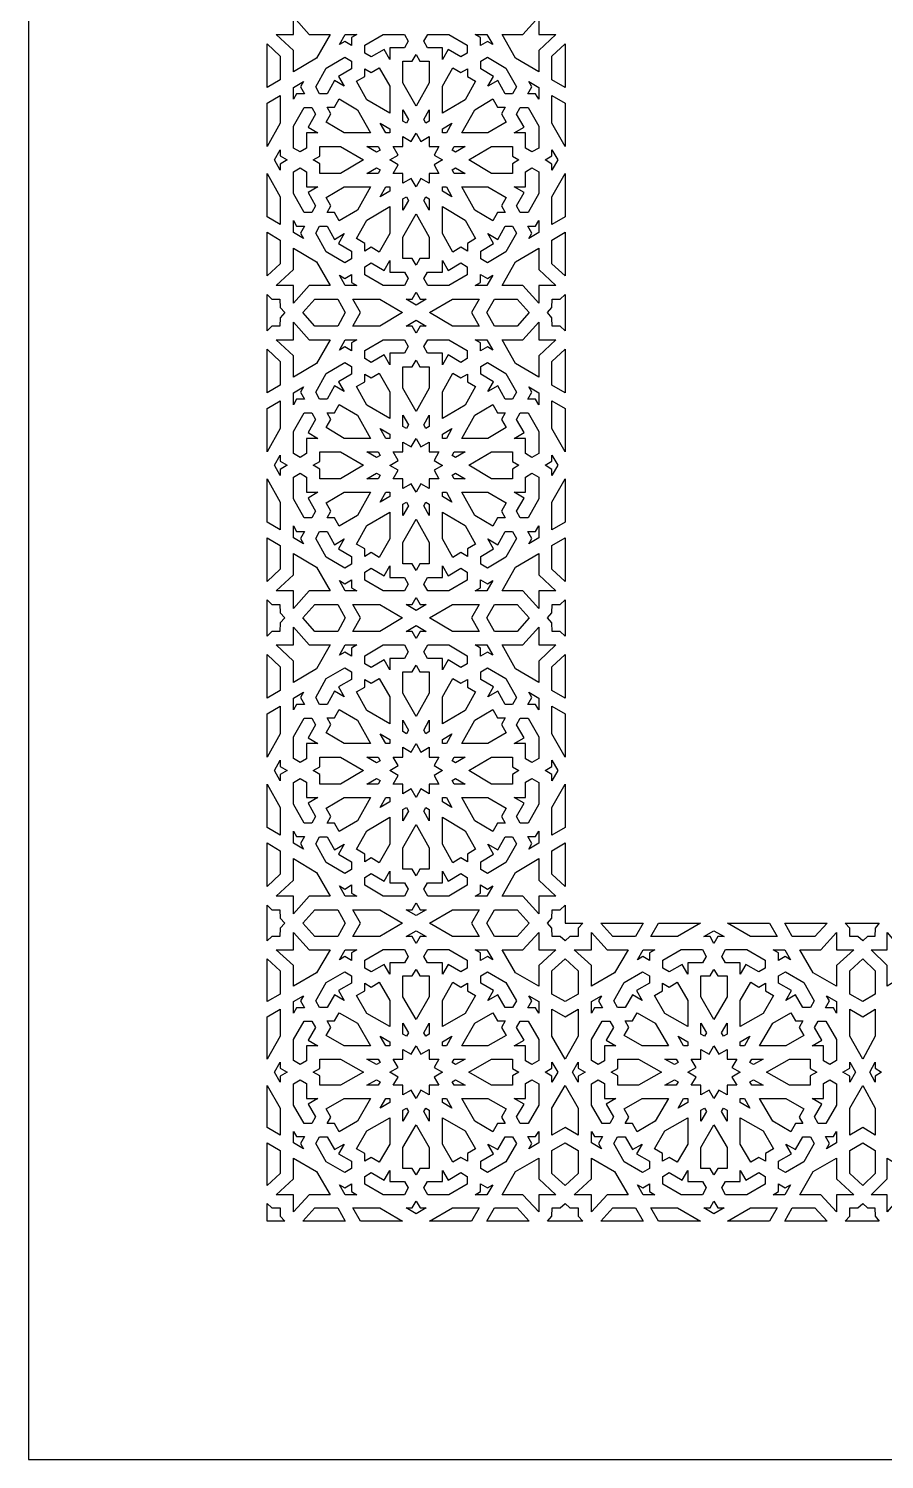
# Model space of a CAD drawing. Extents: x 1309 to 2424, y -296 to 884.
# Drawn here: x 1309 to 1596.1, y -296.5 to 183.9 of the extents above; entities that cross this region are included whole.
import ezdxf

# ---------------------------------------------------------------- set-up
doc = ezdxf.new("R2010")
doc.units = 0
doc.layers.add('LAYER_1', color=18, linetype='CONTINUOUS')

msp = doc.modelspace()

# ---------------------------------------------------------------- linework, layer by layer
at = {"layer": 'LAYER_1'}
for points in [[(1309.01, -296.47), (2424.01, -296.47), (2424.01, 883.53), (1309.01, 883.53)], [(1403.14, 181.96), (1410.15, 181.96), (1405.65, 173.97), (1397.86, 169.37), (1397.86, 176.54), (1392.07, 181.96), (1397.86, 181.96), (1397.86, 187.89)], [(1480.16, 181.96), (1485.94, 181.96), (1480.16, 176.54), (1480.16, 169.37), (1472.37, 173.97), (1467.87, 181.96), (1474.87, 181.96), (1480.16, 187.89)], [(1393.44, 174.62), (1393.44, 166.7), (1389.03, 164.09), (1389.03, 178.75)], [(1417.37, 180.91), (1417.37, 178.2), (1415.08, 179.55), (1413.31, 178.5), (1415.25, 181.96), (1419.14, 181.96)], [(1436.4, 179.64), (1435.16, 177.43), (1430.17, 177.43), (1430.17, 173.57), (1428.29, 176.91), (1423.98, 174.36), (1421.82, 175.63), (1421.82, 178.31), (1427.98, 181.96), (1435.09, 181.96)], [(1456.19, 178.31), (1456.19, 175.63), (1454.04, 174.36), (1449.72, 176.91), (1447.84, 173.57), (1447.84, 177.43), (1442.86, 177.43), (1441.61, 179.64), (1442.92, 181.96), (1450.03, 181.96)], [(1464.71, 178.5), (1462.94, 179.55), (1460.65, 178.2), (1460.65, 180.91), (1458.88, 181.96), (1462.77, 181.96)], [(1489.01, 178.73), (1489.01, 164.1), (1488.99, 164.09), (1484.58, 166.7), (1484.58, 174.62), (1488.99, 178.75)], [(1417.31, 172.96), (1417.31, 170.41), (1412.99, 167.86), (1414.88, 164.52), (1411.62, 166.45), (1409.13, 162.03), (1406.64, 162.03), (1405.33, 164.35), (1408.89, 170.66), (1415.05, 174.3)], [(1440.27, 172.9), (1443.42, 172.9), (1443.42, 165.72), (1439.01, 157.89), (1434.6, 165.72), (1434.6, 172.9), (1437.74, 172.9), (1439.01, 175.14)], [(1469.13, 170.66), (1472.69, 164.35), (1471.38, 162.03), (1468.89, 162.03), (1466.4, 166.45), (1463.14, 164.52), (1465.02, 167.86), (1460.71, 170.41), (1460.71, 172.96), (1462.97, 174.3)], [(1430.17, 164.51), (1430.17, 155.47), (1422.53, 159.99), (1419.03, 166.2), (1421.76, 167.82), (1421.76, 170.4), (1423.95, 169.11), (1426.67, 170.72)], [(1454.07, 169.11), (1456.25, 170.4), (1456.25, 167.82), (1458.98, 166.2), (1455.48, 159.99), (1447.84, 155.47), (1447.84, 164.51), (1451.34, 170.72)], [(1400.21, 164.31), (1401.53, 161.96), (1398.88, 161.96), (1397.86, 160.15), (1397.86, 164.13), (1401.23, 166.13)], [(1480.16, 164.13), (1480.16, 160.15), (1479.13, 161.96), (1476.49, 161.96), (1477.81, 164.31), (1476.79, 166.13)], [(1393.44, 152.15), (1389.03, 144.32), (1389.03, 158.86), (1393.44, 161.47)], [(1419.3, 156.67), (1423.71, 148.84), (1414.89, 148.84), (1408.82, 152.43), (1410.4, 155.22), (1409.14, 157.46), (1411.66, 157.46), (1413.23, 160.26)], [(1466.36, 157.46), (1468.88, 157.46), (1467.62, 155.22), (1469.19, 152.43), (1463.13, 148.84), (1454.31, 148.84), (1458.72, 156.67), (1464.78, 160.26)], [(1488.99, 158.86), (1489.01, 158.87), (1489.01, 144.35), (1488.99, 144.32), (1484.58, 152.15), (1484.58, 161.47)], [(1405.28, 155.19), (1402.79, 150.77), (1406.05, 148.84), (1402.28, 148.84), (1402.28, 143.74), (1400.12, 142.46), (1397.86, 143.8), (1397.86, 151.09), (1401.42, 157.4), (1404.03, 157.4)], [(1436.45, 153.36), (1435.77, 152.15), (1434.6, 152.85), (1434.6, 156.66)], [(1443.42, 152.85), (1442.24, 152.15), (1441.56, 153.36), (1443.42, 156.66)], [(1480.16, 151.09), (1480.16, 143.8), (1477.89, 142.46), (1475.74, 143.74), (1475.74, 148.84), (1471.97, 148.84), (1475.23, 150.77), (1472.74, 155.19), (1473.99, 157.4), (1476.6, 157.4)], [(1430.17, 150.23), (1430.17, 148.84), (1428.81, 148.84), (1426.96, 152.14)], [(1449.2, 148.84), (1447.84, 148.84), (1447.84, 150.23), (1451.06, 152.14)], [(1421.34, 139.79), (1413.7, 135.27), (1406.7, 135.27), (1406.7, 138.49), (1404.52, 139.79), (1406.7, 141.08), (1406.7, 144.31), (1413.7, 144.31)], [(1426.94, 143.1), (1425.76, 142.4), (1422.54, 144.31), (1426.26, 144.31)], [(1440.62, 145.96), (1443.42, 147.62), (1443.42, 144.31), (1446.65, 144.31), (1445.03, 141.44), (1447.83, 139.79), (1445.03, 138.13), (1446.65, 135.27), (1443.42, 135.27), (1443.42, 131.96), (1440.62, 133.61), (1439.01, 130.75), (1437.39, 133.61), (1434.6, 131.96), (1434.6, 135.27), (1431.37, 135.27), (1432.98, 138.13), (1430.18, 139.79), (1432.98, 141.44), (1431.37, 144.31), (1434.6, 144.31), (1434.6, 147.62), (1437.39, 145.96), (1439.01, 148.83)], [(1452.25, 142.4), (1451.07, 143.1), (1451.75, 144.31), (1455.47, 144.31)], [(1471.31, 141.08), (1473.5, 139.79), (1471.31, 138.49), (1471.31, 135.27), (1464.31, 135.27), (1456.67, 139.79), (1464.31, 144.31), (1471.31, 144.31)], [(1393.44, 141.14), (1395.73, 139.79), (1393.44, 138.43), (1393.44, 136.34), (1391.49, 139.79), (1393.44, 143.24)], [(1486.52, 139.79), (1484.58, 136.34), (1484.58, 138.43), (1482.28, 139.79), (1484.58, 141.14), (1484.58, 143.24)], [(1393.44, 127.43), (1393.44, 118.11), (1389.03, 120.72), (1389.03, 135.26)], [(1402.28, 135.84), (1402.28, 130.73), (1406.05, 130.73), (1402.79, 128.81), (1405.28, 124.38), (1404.03, 122.17), (1401.42, 122.17), (1397.86, 128.49), (1397.86, 135.78), (1400.12, 137.12)], [(1426.94, 136.48), (1426.26, 135.27), (1422.54, 135.27), (1425.76, 137.17)], [(1455.47, 135.27), (1451.75, 135.27), (1451.07, 136.48), (1452.25, 137.17)], [(1480.16, 135.78), (1480.16, 128.49), (1476.6, 122.17), (1473.99, 122.17), (1472.74, 124.38), (1475.23, 128.81), (1471.97, 130.73), (1475.74, 130.73), (1475.74, 135.84), (1477.89, 137.12)], [(1488.99, 120.72), (1484.58, 118.11), (1484.58, 127.43), (1488.99, 135.26)], [(1419.3, 122.9), (1413.23, 119.32), (1411.66, 122.11), (1409.14, 122.11), (1410.4, 124.35), (1408.82, 127.15), (1414.89, 130.73), (1423.71, 130.73)], [(1430.17, 129.34), (1426.96, 127.44), (1428.81, 130.74), (1430.17, 130.74)], [(1451.06, 127.44), (1447.84, 129.34), (1447.84, 130.74), (1449.2, 130.74)], [(1469.19, 127.15), (1467.62, 124.35), (1468.88, 122.11), (1466.36, 122.11), (1464.78, 119.32), (1458.72, 122.9), (1454.31, 130.73), (1463.13, 130.73)], [(1436.45, 126.22), (1434.6, 122.92), (1434.6, 126.73), (1435.77, 127.43)], [(1443.42, 126.73), (1443.42, 122.92), (1441.56, 126.22), (1442.24, 127.43)], [(1430.17, 115.07), (1426.67, 108.85), (1423.95, 110.47), (1421.76, 109.17), (1421.76, 111.76), (1419.03, 113.37), (1422.53, 119.59), (1430.17, 124.11)], [(1443.42, 113.85), (1443.42, 106.68), (1440.27, 106.68), (1439.01, 104.44), (1437.74, 106.68), (1434.6, 106.68), (1434.6, 113.85), (1439.01, 121.68)], [(1455.48, 119.59), (1458.98, 113.37), (1456.25, 111.76), (1456.25, 109.17), (1454.07, 110.47), (1451.34, 108.85), (1447.84, 115.07), (1447.84, 124.11)], [(1393.44, 112.88), (1393.44, 104.95), (1389.03, 100.83), (1389.03, 115.49)], [(1398.88, 117.61), (1401.53, 117.61), (1400.21, 115.26), (1401.23, 113.45), (1397.86, 115.44), (1397.86, 119.43)], [(1411.62, 113.13), (1414.88, 115.06), (1412.99, 111.72), (1417.31, 109.16), (1417.31, 106.61), (1415.05, 105.27), (1408.89, 108.92), (1405.33, 115.23), (1406.64, 117.55), (1409.13, 117.55)], [(1472.69, 115.23), (1469.13, 108.92), (1462.97, 105.27), (1460.71, 106.61), (1460.71, 109.16), (1465.02, 111.72), (1463.14, 115.06), (1466.4, 113.13), (1468.89, 117.55), (1471.38, 117.55)], [(1480.16, 115.44), (1476.79, 113.45), (1477.81, 115.26), (1476.49, 117.61), (1479.13, 117.61), (1480.16, 119.43)], [(1488.99, 100.83), (1484.58, 104.95), (1484.58, 112.88), (1488.99, 115.49)], [(1405.65, 105.6), (1410.15, 97.62), (1403.14, 97.62), (1397.86, 91.69), (1397.86, 97.62), (1392.07, 97.62), (1397.86, 103.03), (1397.86, 110.21)], [(1430.17, 102.15), (1435.16, 102.15), (1436.4, 99.94), (1435.09, 97.62), (1427.98, 97.62), (1421.82, 101.26), (1421.82, 103.94), (1423.98, 105.22), (1428.29, 102.66), (1430.17, 106.01)], [(1449.72, 102.66), (1454.04, 105.22), (1456.19, 103.94), (1456.19, 101.26), (1450.03, 97.62), (1442.92, 97.62), (1441.61, 99.94), (1442.86, 102.15), (1447.84, 102.15), (1447.84, 106.01)], [(1480.16, 103.03), (1485.94, 97.62), (1480.16, 97.62), (1480.16, 91.69), (1474.87, 97.62), (1467.87, 97.62), (1472.37, 105.6), (1480.16, 110.21)], [(1417.37, 98.67), (1419.14, 97.62), (1415.25, 97.62), (1413.31, 101.07), (1415.08, 100.02), (1417.37, 101.38)], [(1462.94, 100.02), (1464.71, 101.07), (1462.77, 97.62), (1458.88, 97.62), (1460.65, 98.67), (1460.65, 101.38)], [(1390.66, 93.09), (1393.35, 93.09), (1393.44, 90.24), (1394.96, 88.53), (1393.44, 86.82), (1393.35, 83.97), (1390.66, 83.97), (1389.03, 82.44), (1389.03, 94.61)], [(1415.27, 88.53), (1412.7, 83.97), (1405.09, 83.97), (1401.03, 88.53), (1405.09, 93.09), (1412.7, 93.09)], [(1434.5, 88.53), (1426.8, 83.97), (1417.8, 83.97), (1420.37, 88.53), (1417.8, 93.09), (1426.8, 93.09)], [(1440.33, 93.09), (1442.38, 93.09), (1439.01, 91.09), (1435.64, 93.09), (1437.68, 93.09), (1439.01, 95.44)], [(1457.64, 88.53), (1460.21, 83.97), (1451.22, 83.97), (1443.51, 88.53), (1451.22, 93.09), (1460.21, 93.09)], [(1476.98, 88.53), (1472.92, 83.97), (1465.32, 83.97), (1462.75, 88.53), (1465.32, 93.09), (1472.92, 93.09)], [(1488.99, 82.44), (1487.36, 83.97), (1484.66, 83.97), (1484.58, 86.82), (1483.05, 88.53), (1484.58, 90.24), (1484.66, 93.09), (1487.36, 93.09), (1488.99, 94.61)], [(1403.14, 79.44), (1410.15, 79.44), (1405.65, 71.45), (1397.86, 66.84), (1397.86, 74.02), (1392.07, 79.44), (1397.86, 79.44), (1397.86, 85.37)], [(1442.38, 83.97), (1440.33, 83.97), (1439.01, 81.62), (1437.68, 83.97), (1435.64, 83.97), (1439.01, 85.96)], [(1480.16, 79.44), (1485.94, 79.44), (1480.16, 74.02), (1480.16, 66.84), (1472.37, 71.45), (1467.87, 79.44), (1474.87, 79.44), (1480.16, 85.37)], [(1417.37, 78.39), (1417.37, 75.68), (1415.08, 77.03), (1413.31, 75.98), (1415.25, 79.44), (1419.14, 79.44)], [(1436.4, 77.12), (1435.16, 74.91), (1430.17, 74.91), (1430.17, 71.05), (1428.29, 74.39), (1423.98, 71.84), (1421.82, 73.11), (1421.82, 75.79), (1427.98, 79.44), (1435.09, 79.44)], [(1456.19, 75.79), (1456.19, 73.11), (1454.04, 71.84), (1449.72, 74.39), (1447.84, 71.05), (1447.84, 74.91), (1442.86, 74.91), (1441.61, 77.12), (1442.92, 79.44), (1450.03, 79.44)], [(1464.71, 75.98), (1462.94, 77.03), (1460.65, 75.68), (1460.65, 78.39), (1458.88, 79.44), (1462.77, 79.44)], [(1393.44, 72.1), (1393.44, 64.18), (1389.03, 61.57), (1389.03, 76.23)], [(1440.27, 70.38), (1443.42, 70.38), (1443.42, 63.2), (1439.01, 55.37), (1434.6, 63.2), (1434.6, 70.38), (1437.74, 70.38), (1439.01, 72.62)], [(1488.99, 61.57), (1484.58, 64.18), (1484.58, 72.1), (1488.99, 76.23)], [(1417.31, 70.44), (1417.31, 67.89), (1412.99, 65.34), (1414.88, 62), (1411.62, 63.93), (1409.13, 59.5), (1406.64, 59.5), (1405.33, 61.82), (1408.89, 68.14), (1415.05, 71.78)], [(1430.17, 61.99), (1430.17, 52.94), (1422.53, 57.47), (1419.03, 63.68), (1421.76, 65.29), (1421.76, 67.88), (1423.95, 66.59), (1426.67, 68.2)], [(1454.07, 66.59), (1456.25, 67.88), (1456.25, 65.29), (1458.98, 63.68), (1455.48, 57.47), (1447.84, 52.94), (1447.84, 61.99), (1451.34, 68.2)], [(1469.13, 68.14), (1472.69, 61.82), (1471.38, 59.5), (1468.89, 59.5), (1466.4, 63.93), (1463.14, 62), (1465.02, 65.34), (1460.71, 67.89), (1460.71, 70.44), (1462.97, 71.78)], [(1400.21, 61.79), (1401.53, 59.44), (1398.88, 59.44), (1397.86, 57.63), (1397.86, 61.61), (1401.23, 63.61)], [(1480.16, 61.61), (1480.16, 57.63), (1479.13, 59.44), (1476.49, 59.44), (1477.81, 61.79), (1476.79, 63.61)], [(1393.44, 49.63), (1389.03, 41.8), (1389.03, 56.34), (1393.44, 58.95)], [(1419.3, 54.15), (1423.71, 46.32), (1414.89, 46.32), (1408.82, 49.91), (1410.4, 52.7), (1409.14, 54.94), (1411.66, 54.94), (1413.23, 57.74)], [(1466.36, 54.94), (1468.88, 54.94), (1467.62, 52.7), (1469.19, 49.91), (1463.13, 46.32), (1454.31, 46.32), (1458.72, 54.15), (1464.78, 57.74)], [(1488.99, 56.34), (1488.99, 41.8), (1484.58, 49.63), (1484.58, 58.95)], [(1405.28, 52.67), (1402.79, 48.25), (1406.05, 46.32), (1402.28, 46.32), (1402.28, 41.21), (1400.12, 39.94), (1397.86, 41.28), (1397.86, 48.57), (1401.42, 54.88), (1404.03, 54.88)], [(1436.45, 50.84), (1435.77, 49.63), (1434.6, 50.33), (1434.6, 54.14)], [(1443.42, 50.33), (1442.24, 49.63), (1441.56, 50.84), (1443.42, 54.14)], [(1480.16, 48.57), (1480.16, 41.28), (1477.89, 39.94), (1475.74, 41.21), (1475.74, 46.32), (1471.97, 46.32), (1475.23, 48.25), (1472.74, 52.67), (1473.99, 54.88), (1476.6, 54.88)], [(1430.17, 47.71), (1430.17, 46.32), (1428.81, 46.32), (1426.96, 49.62)], [(1449.2, 46.32), (1447.84, 46.32), (1447.84, 47.71), (1451.06, 49.62)], [(1440.62, 43.44), (1443.42, 45.09), (1443.42, 41.79), (1446.65, 41.79), (1445.03, 38.92), (1447.83, 37.26), (1445.03, 35.61), (1446.65, 32.74), (1443.42, 32.74), (1443.42, 29.43), (1440.62, 31.09), (1439.01, 28.22), (1437.39, 31.09), (1434.6, 29.43), (1434.6, 32.74), (1431.37, 32.74), (1432.98, 35.61), (1430.18, 37.26), (1432.98, 38.92), (1431.37, 41.79), (1434.6, 41.79), (1434.6, 45.09), (1437.39, 43.44), (1439.01, 46.31)], [(1393.44, 38.62), (1395.73, 37.27), (1393.44, 35.91), (1393.44, 33.81), (1391.49, 37.27), (1393.44, 40.72)], [(1421.34, 37.27), (1413.7, 32.74), (1406.7, 32.74), (1406.7, 35.97), (1404.52, 37.27), (1406.7, 38.56), (1406.7, 41.79), (1413.7, 41.79)], [(1426.94, 40.58), (1425.76, 39.88), (1422.54, 41.79), (1426.26, 41.79)], [(1452.25, 39.88), (1451.07, 40.58), (1451.75, 41.79), (1455.47, 41.79)], [(1471.31, 38.56), (1473.5, 37.27), (1471.31, 35.97), (1471.31, 32.74), (1464.31, 32.74), (1456.67, 37.27), (1464.31, 41.79), (1471.31, 41.79)], [(1486.52, 37.27), (1484.58, 33.81), (1484.58, 35.91), (1482.28, 37.27), (1484.58, 38.62), (1484.58, 40.72)], [(1402.28, 33.32), (1402.28, 28.21), (1406.05, 28.21), (1402.79, 26.28), (1405.28, 21.86), (1404.03, 19.65), (1401.42, 19.65), (1397.86, 25.97), (1397.86, 33.26), (1400.12, 34.59)], [(1426.94, 33.95), (1426.26, 32.74), (1422.54, 32.74), (1425.76, 34.65)], [(1455.47, 32.74), (1451.75, 32.74), (1451.07, 33.95), (1452.25, 34.65)], [(1480.16, 33.26), (1480.16, 25.97), (1476.6, 19.65), (1473.99, 19.65), (1472.74, 21.86), (1475.23, 26.28), (1471.97, 28.21), (1475.74, 28.21), (1475.74, 33.32), (1477.89, 34.59)], [(1393.44, 24.91), (1393.44, 15.59), (1389.03, 18.2), (1389.03, 32.74)], [(1489.01, 32.7), (1489.01, 18.19), (1488.99, 18.2), (1484.58, 15.59), (1484.58, 24.91), (1488.99, 32.74)], [(1419.3, 20.38), (1413.23, 16.8), (1411.66, 19.59), (1409.14, 19.59), (1410.4, 21.83), (1408.82, 24.63), (1414.89, 28.21), (1423.71, 28.21)], [(1430.17, 26.82), (1426.96, 24.91), (1428.81, 28.21), (1430.17, 28.21)], [(1436.45, 23.69), (1434.6, 20.39), (1434.6, 24.2), (1435.77, 24.9)], [(1443.42, 24.2), (1443.42, 20.39), (1441.56, 23.69), (1442.24, 24.9)], [(1451.06, 24.91), (1447.84, 26.82), (1447.84, 28.21), (1449.2, 28.21)], [(1469.19, 24.63), (1467.62, 21.83), (1468.88, 19.59), (1466.36, 19.59), (1464.78, 16.8), (1458.72, 20.38), (1454.31, 28.21), (1463.13, 28.21)], [(1430.17, 12.55), (1426.67, 6.33), (1423.95, 7.95), (1421.76, 6.65), (1421.76, 9.24), (1419.03, 10.85), (1422.53, 17.07), (1430.17, 21.59)], [(1455.48, 17.07), (1458.98, 10.85), (1456.25, 9.24), (1456.25, 6.65), (1454.07, 7.95), (1451.34, 6.33), (1447.84, 12.55), (1447.84, 21.59)], [(1398.88, 15.09), (1401.53, 15.09), (1400.21, 12.74), (1401.23, 10.93), (1397.86, 12.92), (1397.86, 16.91)], [(1411.62, 10.61), (1414.88, 12.54), (1412.99, 9.19), (1417.31, 6.64), (1417.31, 4.09), (1415.05, 2.75), (1408.89, 6.39), (1405.33, 12.71), (1406.64, 15.03), (1409.13, 15.03)], [(1443.42, 11.33), (1443.42, 4.16), (1440.27, 4.16), (1439.01, 1.92), (1437.74, 4.16), (1434.6, 4.16), (1434.6, 11.33), (1439.01, 19.16)], [(1472.69, 12.71), (1469.13, 6.39), (1462.97, 2.75), (1460.71, 4.09), (1460.71, 6.64), (1465.02, 9.19), (1463.14, 12.54), (1466.4, 10.61), (1468.89, 15.03), (1471.38, 15.03)], [(1480.16, 12.92), (1476.79, 10.93), (1477.81, 12.74), (1476.49, 15.09), (1479.13, 15.09), (1480.16, 16.91)], [(1393.44, 10.36), (1393.44, 2.43), (1389.03, -1.7), (1389.03, 12.97)], [(1489.01, 12.95), (1489.01, -1.68), (1488.99, -1.7), (1484.58, 2.43), (1484.58, 10.36), (1488.99, 12.97)], [(1405.65, 3.08), (1410.15, -4.9), (1403.14, -4.9), (1397.86, -10.84), (1397.86, -4.9), (1392.07, -4.9), (1397.86, 0.51), (1397.86, 7.69)], [(1480.16, 0.51), (1485.94, -4.9), (1480.16, -4.9), (1480.16, -10.84), (1474.87, -4.9), (1467.87, -4.9), (1472.37, 3.08), (1480.16, 7.69)], [(1430.17, -0.37), (1435.16, -0.37), (1436.4, -2.58), (1435.09, -4.9), (1427.98, -4.9), (1421.82, -1.26), (1421.82, 1.42), (1423.98, 2.7), (1428.29, 0.14), (1430.17, 3.49)], [(1449.72, 0.14), (1454.04, 2.7), (1456.19, 1.42), (1456.19, -1.26), (1450.03, -4.9), (1442.92, -4.9), (1441.61, -2.58), (1442.86, -0.37), (1447.84, -0.37), (1447.84, 3.49)], [(1417.37, -3.85), (1419.14, -4.9), (1415.25, -4.9), (1413.31, -1.45), (1415.08, -2.5), (1417.37, -1.14)], [(1462.94, -2.5), (1464.71, -1.45), (1462.77, -4.9), (1458.88, -4.9), (1460.65, -3.85), (1460.65, -1.14)], [(1390.66, -9.43), (1393.35, -9.43), (1393.44, -12.28), (1394.94, -13.98), (1393.44, -15.67), (1393.35, -18.52), (1390.66, -18.52), (1389.01, -20.06), (1389.01, -7.89)], [(1415.26, -13.98), (1412.7, -18.52), (1405.09, -18.52), (1401.05, -13.98), (1405.09, -9.43), (1412.7, -9.43)], [(1434.47, -13.98), (1426.8, -18.52), (1417.8, -18.52), (1420.36, -13.98), (1417.8, -9.43), (1426.8, -9.43)], [(1440.33, -9.43), (1442.38, -9.43), (1439.01, -11.43), (1435.64, -9.43), (1437.68, -9.43), (1439.01, -7.08)], [(1457.65, -13.98), (1460.21, -18.52), (1451.22, -18.52), (1443.54, -13.98), (1451.22, -9.43), (1460.21, -9.43)], [(1476.97, -13.98), (1472.92, -18.52), (1465.32, -18.52), (1462.76, -13.98), (1465.32, -9.43), (1472.92, -9.43)], [(1489.01, -20.06), (1487.36, -18.52), (1484.66, -18.52), (1484.58, -15.67), (1483.07, -13.98), (1484.58, -12.28), (1484.66, -9.43), (1487.36, -9.43), (1489.01, -7.89)], [(1403.14, -23.05), (1410.15, -23.05), (1405.65, -31.03), (1397.86, -35.64), (1397.86, -28.46), (1392.07, -23.05), (1397.86, -23.05), (1397.86, -17.11)], [(1442.38, -18.52), (1440.33, -18.52), (1439.01, -20.87), (1437.68, -18.52), (1435.64, -18.52), (1439.01, -16.52)], [(1480.16, -23.05), (1485.94, -23.05), (1480.16, -28.46), (1480.16, -35.64), (1472.37, -31.03), (1467.87, -23.05), (1474.87, -23.05), (1480.16, -17.11)], [(1417.37, -24.1), (1417.37, -26.81), (1415.08, -25.45), (1413.31, -26.5), (1415.25, -23.05), (1419.14, -23.05)], [(1436.4, -25.37), (1435.16, -27.58), (1430.17, -27.58), (1430.17, -31.44), (1428.29, -28.09), (1423.98, -30.65), (1421.82, -29.37), (1421.82, -26.69), (1427.98, -23.05), (1435.09, -23.05)], [(1456.19, -26.69), (1456.19, -29.37), (1454.04, -30.65), (1449.72, -28.09), (1447.84, -31.44), (1447.84, -27.58), (1442.86, -27.58), (1441.61, -25.37), (1442.92, -23.05), (1450.03, -23.05)], [(1464.71, -26.5), (1462.94, -25.45), (1460.65, -26.81), (1460.65, -24.1), (1458.88, -23.05), (1462.77, -23.05)], [(1393.44, -30.38), (1393.44, -38.31), (1389.03, -40.92), (1389.03, -26.25)], [(1489.01, -26.27), (1489.01, -40.9), (1488.99, -40.92), (1484.58, -38.31), (1484.58, -30.38), (1488.99, -26.25)], [(1417.31, -32.04), (1417.31, -34.59), (1412.99, -37.14), (1414.88, -40.49), (1411.62, -38.56), (1409.13, -42.98), (1406.64, -42.98), (1405.33, -40.66), (1408.89, -34.35), (1415.05, -30.7)], [(1440.27, -32.11), (1443.42, -32.11), (1443.42, -39.28), (1439.01, -47.11), (1434.6, -39.28), (1434.6, -32.11), (1437.74, -32.11), (1439.01, -29.87)], [(1469.13, -34.35), (1472.69, -40.66), (1471.38, -42.98), (1468.89, -42.98), (1466.4, -38.56), (1463.14, -40.49), (1465.02, -37.14), (1460.71, -34.59), (1460.71, -32.04), (1462.97, -30.7)], [(1430.17, -40.5), (1430.17, -49.54), (1422.53, -45.02), (1419.03, -38.8), (1421.76, -37.19), (1421.76, -34.6), (1423.95, -35.9), (1426.67, -34.28)], [(1454.07, -35.9), (1456.25, -34.6), (1456.25, -37.19), (1458.98, -38.8), (1455.48, -45.02), (1447.84, -49.54), (1447.84, -40.5), (1451.34, -34.28)], [(1400.21, -40.69), (1401.53, -43.04), (1398.88, -43.04), (1397.86, -44.86), (1397.86, -40.87), (1401.23, -38.88)], [(1480.16, -40.87), (1480.16, -44.86), (1479.13, -43.04), (1476.49, -43.04), (1477.81, -40.69), (1476.79, -38.88)], [(1393.44, -52.86), (1389.03, -60.69), (1389.03, -46.15), (1393.44, -43.54)], [(1405.28, -49.81), (1402.79, -54.23), (1406.05, -56.16), (1402.28, -56.16), (1402.28, -61.27), (1400.12, -62.54), (1397.86, -61.21), (1397.86, -53.92), (1401.42, -47.6), (1404.03, -47.6)], [(1419.3, -48.33), (1423.71, -56.16), (1414.89, -56.16), (1408.82, -52.58), (1410.4, -49.78), (1409.14, -47.54), (1411.66, -47.54), (1413.23, -44.75)], [(1466.36, -47.54), (1468.88, -47.54), (1467.62, -49.78), (1469.19, -52.58), (1463.13, -56.16), (1454.31, -56.16), (1458.72, -48.33), (1464.78, -44.75)], [(1480.16, -53.92), (1480.16, -61.21), (1477.89, -62.54), (1475.74, -61.27), (1475.74, -56.16), (1471.97, -56.16), (1475.23, -54.23), (1472.74, -49.81), (1473.99, -47.6), (1476.6, -47.6)], [(1488.99, -46.15), (1489.01, -46.14), (1489.01, -60.65), (1488.99, -60.69), (1484.58, -52.86), (1484.58, -43.54)], [(1436.45, -51.64), (1435.77, -52.85), (1434.6, -52.15), (1434.6, -48.34)], [(1443.42, -52.15), (1442.24, -52.85), (1441.56, -51.64), (1443.42, -48.34)], [(1430.17, -54.77), (1430.17, -56.16), (1428.81, -56.16), (1426.96, -52.86)], [(1440.62, -59.04), (1443.42, -57.39), (1443.42, -60.69), (1446.65, -60.69), (1445.03, -63.56), (1447.83, -65.22), (1445.03, -66.87), (1446.65, -69.74), (1443.42, -69.74), (1443.42, -73.05), (1440.62, -71.39), (1439.01, -74.26), (1437.39, -71.39), (1434.6, -73.05), (1434.6, -69.74), (1431.37, -69.74), (1432.98, -66.87), (1430.18, -65.22), (1432.98, -63.56), (1431.37, -60.69), (1434.6, -60.69), (1434.6, -57.39), (1437.39, -59.04), (1439.01, -56.17)], [(1449.2, -56.16), (1447.84, -56.16), (1447.84, -54.77), (1451.06, -52.86)], [(1393.44, -63.86), (1395.73, -65.22), (1393.44, -66.57), (1393.44, -68.67), (1391.49, -65.22), (1393.44, -61.76)], [(1421.34, -65.22), (1413.7, -69.74), (1406.7, -69.74), (1406.7, -66.51), (1404.52, -65.22), (1406.7, -63.92), (1406.7, -60.69), (1413.7, -60.69)], [(1426.94, -61.9), (1425.76, -62.6), (1422.54, -60.69), (1426.26, -60.69)], [(1452.25, -62.6), (1451.07, -61.9), (1451.75, -60.69), (1455.47, -60.69)], [(1471.31, -63.92), (1473.5, -65.22), (1471.31, -66.51), (1471.31, -69.74), (1464.31, -69.74), (1456.67, -65.22), (1464.31, -60.69), (1471.31, -60.69)], [(1486.52, -65.22), (1484.58, -68.67), (1484.58, -66.57), (1482.28, -65.22), (1484.58, -63.86), (1484.58, -61.76)], [(1393.44, -77.58), (1393.44, -86.9), (1389.03, -84.29), (1389.03, -69.75)], [(1402.28, -69.16), (1402.28, -74.27), (1406.05, -74.27), (1402.79, -76.2), (1405.28, -80.62), (1404.03, -82.83), (1401.42, -82.83), (1397.86, -76.52), (1397.86, -69.23), (1400.12, -67.89)], [(1426.94, -68.53), (1426.26, -69.74), (1422.54, -69.74), (1425.76, -67.83)], [(1455.47, -69.74), (1451.75, -69.74), (1451.07, -68.53), (1452.25, -67.83)], [(1480.16, -69.23), (1480.16, -76.52), (1476.6, -82.83), (1473.99, -82.83), (1472.74, -80.62), (1475.23, -76.2), (1471.97, -74.27), (1475.74, -74.27), (1475.74, -69.16), (1477.89, -67.89)], [(1488.99, -84.29), (1484.58, -86.9), (1484.58, -77.58), (1488.99, -69.75)], [(1419.3, -82.1), (1413.23, -85.69), (1411.66, -82.89), (1409.14, -82.89), (1410.4, -80.65), (1408.82, -77.86), (1414.89, -74.27), (1423.71, -74.27)], [(1430.17, -75.66), (1426.96, -77.57), (1428.81, -74.27), (1430.17, -74.27)], [(1451.06, -77.57), (1447.84, -75.66), (1447.84, -74.27), (1449.2, -74.27)], [(1469.19, -77.86), (1467.62, -80.65), (1468.88, -82.89), (1466.36, -82.89), (1464.78, -85.69), (1458.72, -82.1), (1454.31, -74.27), (1463.13, -74.27)], [(1430.17, -89.94), (1426.67, -96.15), (1423.95, -94.54), (1421.76, -95.83), (1421.76, -93.24), (1419.03, -91.63), (1422.53, -85.42), (1430.17, -80.9)], [(1436.45, -78.79), (1434.6, -82.09), (1434.6, -78.28), (1435.77, -77.58)], [(1443.42, -78.28), (1443.42, -82.09), (1441.56, -78.79), (1442.24, -77.58)], [(1455.48, -85.42), (1458.98, -91.63), (1456.25, -93.24), (1456.25, -95.83), (1454.07, -94.54), (1451.34, -96.15), (1447.84, -89.94), (1447.84, -80.9)], [(1398.88, -87.39), (1401.53, -87.39), (1400.21, -89.74), (1401.23, -91.56), (1397.86, -89.56), (1397.86, -85.58)], [(1443.42, -91.15), (1443.42, -98.33), (1440.27, -98.33), (1439.01, -100.57), (1437.74, -98.33), (1434.6, -98.33), (1434.6, -91.15), (1439.01, -83.32)], [(1480.16, -89.56), (1476.79, -91.56), (1477.81, -89.74), (1476.49, -87.39), (1479.13, -87.39), (1480.16, -85.58)], [(1393.44, -92.13), (1393.44, -100.05), (1389.03, -104.18), (1389.03, -89.52)], [(1411.62, -91.88), (1414.88, -89.95), (1412.99, -93.29), (1417.31, -95.84), (1417.31, -98.39), (1415.05, -99.73), (1408.89, -96.09), (1405.33, -89.77), (1406.64, -87.46), (1409.13, -87.46)], [(1472.69, -89.77), (1469.13, -96.09), (1462.97, -99.73), (1460.71, -98.39), (1460.71, -95.84), (1465.02, -93.29), (1463.14, -89.95), (1466.4, -91.88), (1468.89, -87.46), (1471.38, -87.46)], [(1488.99, -104.18), (1484.58, -100.05), (1484.58, -92.13), (1488.99, -89.52)], [(1405.65, -99.4), (1410.15, -107.39), (1403.14, -107.39), (1397.86, -113.32), (1397.86, -107.39), (1392.07, -107.39), (1397.86, -101.97), (1397.86, -94.79)], [(1480.16, -101.97), (1485.94, -107.39), (1480.16, -107.39), (1480.16, -113.32), (1474.87, -107.39), (1467.87, -107.39), (1472.37, -99.4), (1480.16, -94.79)], [(1430.17, -102.86), (1435.16, -102.86), (1436.4, -105.07), (1435.09, -107.39), (1427.98, -107.39), (1421.82, -103.74), (1421.82, -101.06), (1423.98, -99.79), (1428.29, -102.34), (1430.17, -99)], [(1449.72, -102.34), (1454.04, -99.79), (1456.19, -101.06), (1456.19, -103.74), (1450.03, -107.39), (1442.92, -107.39), (1441.61, -105.07), (1442.86, -102.86), (1447.84, -102.86), (1447.84, -99)], [(1417.37, -106.34), (1419.14, -107.39), (1415.25, -107.39), (1413.31, -103.93), (1415.08, -104.98), (1417.37, -103.63)], [(1462.94, -104.98), (1464.71, -103.93), (1462.77, -107.39), (1458.88, -107.39), (1460.65, -106.34), (1460.65, -103.63)], [(1390.66, -111.92), (1393.35, -111.92), (1393.44, -114.77), (1394.96, -116.48), (1393.44, -118.14), (1393.35, -120.93), (1390.66, -120.93), (1389.03, -122.41), (1389.03, -110.39)], [(1440.33, -111.92), (1442.38, -111.92), (1439.01, -113.91), (1435.64, -111.92), (1437.68, -111.92), (1439.01, -109.57)], [(1489.01, -110.41), (1489.01, -116.47), (1494.95, -116.47), (1494.95, -116.48), (1493.43, -118.14), (1493.35, -120.93), (1490.65, -120.93), (1489.01, -122.41), (1487.36, -120.93), (1484.66, -120.93), (1484.58, -118.14), (1483.05, -116.48), (1484.58, -114.77), (1484.66, -111.92), (1487.36, -111.92), (1488.99, -110.39)], [(1415.27, -116.48), (1412.7, -120.93), (1405.09, -120.93), (1401.03, -116.48), (1405.09, -111.92), (1412.7, -111.92)], [(1434.5, -116.48), (1426.8, -120.93), (1417.8, -120.93), (1420.37, -116.48), (1417.8, -111.92), (1426.8, -111.92)], [(1457.64, -116.48), (1460.21, -120.93), (1451.22, -120.93), (1443.51, -116.48), (1451.22, -111.92), (1460.21, -111.92)], [(1476.98, -116.48), (1472.92, -120.93), (1465.32, -120.93), (1462.75, -116.48), (1465.32, -111.92), (1472.92, -111.92)], [(1403.14, -125.35), (1410.15, -125.35), (1405.65, -133.13), (1397.86, -137.63), (1397.86, -130.63), (1392.07, -125.35), (1397.86, -125.35), (1397.86, -119.56)], [(1442.38, -120.93), (1440.33, -120.93), (1439.01, -123.22), (1437.68, -120.93), (1435.64, -120.93), (1439.01, -118.98)], [(1480.16, -125.35), (1485.94, -125.35), (1480.16, -130.63), (1480.16, -137.63), (1472.37, -133.13), (1467.87, -125.35), (1474.87, -125.35), (1480.16, -119.56)], [(1503.13, -125.35), (1510.13, -125.35), (1505.63, -133.13), (1497.85, -137.63), (1497.85, -130.63), (1492.07, -125.35), (1497.85, -125.35), (1497.85, -119.56)], [(1512.68, -120.93), (1505.08, -120.93), (1501.02, -116.48), (1515.24, -116.48)], [(1526.76, -120.93), (1517.78, -120.93), (1520.34, -116.48), (1534.46, -116.48)], [(1542.33, -120.93), (1540.29, -120.93), (1538.97, -123.22), (1537.64, -120.93), (1535.6, -120.93), (1538.97, -118.98)], [(1560.15, -120.93), (1551.17, -120.93), (1543.47, -116.48), (1557.59, -116.48)], [(1572.85, -120.93), (1565.25, -120.93), (1562.69, -116.48), (1576.91, -116.48)], [(1580.08, -125.35), (1585.86, -125.35), (1580.08, -130.63), (1580.08, -137.63), (1572.3, -133.13), (1567.8, -125.35), (1574.8, -125.35), (1580.08, -119.56)], [(1593.03, -118.14), (1592.95, -120.93), (1590.46, -120.93), (1588.93, -122.41), (1587.28, -120.93), (1584.58, -120.93), (1584.5, -118.14), (1582.98, -116.48), (1594.44, -116.48)], [(1602.01, -125.35), (1608.49, -125.35), (1604.33, -133.13), (1597.12, -137.63), (1597.12, -130.63), (1591.76, -125.35), (1597.12, -125.35), (1597.12, -119.56)], [(1393.44, -132.5), (1393.44, -140.23), (1389.03, -142.78), (1389.03, -128.47)], [(1417.37, -126.37), (1417.37, -129.01), (1415.08, -127.69), (1413.31, -128.71), (1415.25, -125.35), (1419.14, -125.35)], [(1436.4, -127.61), (1435.16, -129.76), (1430.17, -129.76), (1430.17, -133.53), (1428.29, -130.27), (1423.98, -132.76), (1421.82, -131.51), (1421.82, -128.9), (1427.98, -125.34), (1435.09, -125.34)], [(1456.19, -128.9), (1456.19, -131.51), (1454.04, -132.76), (1449.72, -130.27), (1447.84, -133.53), (1447.84, -129.76), (1442.86, -129.76), (1441.61, -127.61), (1442.92, -125.34), (1450.03, -125.34)], [(1464.71, -128.71), (1462.94, -127.69), (1460.65, -129.01), (1460.65, -126.37), (1458.88, -125.35), (1462.77, -125.35)], [(1493.43, -132.5), (1493.43, -140.23), (1489.01, -142.78), (1484.58, -140.23), (1484.58, -132.5), (1489.01, -128.47)], [(1517.34, -126.37), (1517.34, -129.01), (1515.05, -127.69), (1513.28, -128.71), (1515.23, -125.35), (1519.11, -125.35)], [(1536.36, -127.61), (1535.12, -129.76), (1530.14, -129.76), (1530.14, -133.53), (1528.26, -130.27), (1523.95, -132.76), (1521.79, -131.51), (1521.79, -128.9), (1527.95, -125.34), (1535.06, -125.34)], [(1556.14, -128.9), (1556.14, -131.51), (1553.98, -132.76), (1549.67, -130.27), (1547.79, -133.53), (1547.79, -129.76), (1542.81, -129.76), (1541.57, -127.61), (1542.88, -125.34), (1549.98, -125.34)], [(1564.65, -128.71), (1562.88, -127.69), (1560.59, -129.01), (1560.59, -126.37), (1558.82, -125.35), (1562.7, -125.35)], [(1593.03, -132.5), (1593.03, -140.23), (1588.93, -142.78), (1584.5, -140.23), (1584.5, -132.5), (1588.93, -128.47)], [(1417.31, -134.12), (1417.31, -136.61), (1412.99, -139.1), (1414.88, -142.36), (1411.62, -140.47), (1409.13, -144.79), (1406.64, -144.79), (1405.33, -142.52), (1408.89, -136.37), (1415.05, -132.81)], [(1440.27, -134.18), (1443.42, -134.18), (1443.42, -141.18), (1439.01, -148.82), (1434.6, -141.18), (1434.6, -134.18), (1437.74, -134.18), (1439.01, -132)], [(1469.13, -136.37), (1472.69, -142.52), (1471.38, -144.79), (1468.89, -144.79), (1466.4, -140.47), (1463.14, -142.36), (1465.02, -139.1), (1460.71, -136.61), (1460.71, -134.12), (1462.97, -132.81)], [(1517.28, -134.12), (1517.28, -136.61), (1512.97, -139.1), (1514.86, -142.36), (1511.6, -140.47), (1509.11, -144.79), (1506.62, -144.79), (1505.31, -142.52), (1508.87, -136.37), (1515.02, -132.81)], [(1540.23, -134.18), (1543.37, -134.18), (1543.37, -141.18), (1538.97, -148.82), (1534.56, -141.18), (1534.56, -134.18), (1537.7, -134.18), (1538.97, -132)], [(1569.06, -136.37), (1572.62, -142.52), (1571.31, -144.79), (1568.82, -144.79), (1566.33, -140.47), (1563.08, -142.36), (1564.96, -139.1), (1560.65, -136.61), (1560.65, -134.12), (1562.91, -132.81)], [(1430.17, -142.37), (1430.17, -151.19), (1422.53, -146.78), (1419.03, -140.71), (1421.76, -139.14), (1421.76, -136.62), (1423.95, -137.88), (1426.67, -136.3)], [(1454.07, -137.88), (1456.25, -136.62), (1456.25, -139.14), (1458.98, -140.71), (1455.48, -146.78), (1447.84, -151.19), (1447.84, -142.37), (1451.34, -136.3)], [(1530.14, -142.37), (1530.14, -151.19), (1522.51, -146.78), (1519.01, -140.71), (1521.73, -139.14), (1521.73, -136.62), (1523.92, -137.88), (1526.64, -136.3)], [(1554.01, -137.88), (1556.2, -136.62), (1556.2, -139.14), (1558.92, -140.71), (1555.43, -146.78), (1547.79, -151.19), (1547.79, -142.37), (1551.29, -136.3)], [(1400.21, -142.56), (1401.53, -144.85), (1398.88, -144.85), (1397.86, -146.62), (1397.86, -142.73), (1401.23, -140.79)], [(1480.16, -142.73), (1480.16, -146.62), (1479.13, -144.85), (1476.49, -144.85), (1477.81, -142.56), (1476.79, -140.79)], [(1500.19, -142.56), (1501.52, -144.85), (1498.87, -144.85), (1497.85, -146.62), (1497.85, -142.73), (1501.22, -140.79)], [(1580.08, -142.73), (1580.08, -146.62), (1579.06, -144.85), (1576.41, -144.85), (1577.74, -142.56), (1576.71, -140.79)], [(1393.44, -154.42), (1389.03, -162.06), (1389.03, -147.88), (1393.44, -145.33)], [(1419.3, -150.01), (1423.71, -157.65), (1414.89, -157.65), (1408.82, -154.15), (1410.4, -151.42), (1409.14, -149.24), (1411.66, -149.24), (1413.23, -146.51)], [(1466.36, -149.24), (1468.88, -149.24), (1467.62, -151.42), (1469.19, -154.15), (1463.13, -157.65), (1454.31, -157.65), (1458.72, -150.01), (1464.78, -146.51)], [(1493.43, -154.42), (1489.01, -162.06), (1484.58, -154.42), (1484.58, -145.33), (1489.01, -147.88), (1493.43, -145.33)], [(1519.27, -150.01), (1523.68, -157.65), (1514.86, -157.65), (1508.81, -154.15), (1510.38, -151.42), (1509.12, -149.24), (1511.64, -149.24), (1513.21, -146.51)], [(1566.29, -149.24), (1568.81, -149.24), (1567.55, -151.42), (1569.12, -154.15), (1563.07, -157.65), (1554.25, -157.65), (1558.66, -150.01), (1564.72, -146.51)], [(1593.03, -154.42), (1588.93, -162.06), (1584.5, -154.42), (1584.5, -145.33), (1588.93, -147.88), (1593.03, -145.33)], [(1405.28, -151.45), (1402.79, -155.77), (1406.05, -157.65), (1402.28, -157.65), (1402.28, -162.63), (1400.12, -163.87), (1397.86, -162.57), (1397.86, -155.46), (1401.42, -149.3), (1404.03, -149.3)], [(1436.45, -153.24), (1435.77, -154.42), (1434.6, -153.74), (1434.6, -150.02)], [(1443.42, -153.74), (1442.24, -154.42), (1441.56, -153.24), (1443.42, -150.02)], [(1480.16, -155.46), (1480.16, -162.57), (1477.89, -163.87), (1475.74, -162.63), (1475.74, -157.65), (1471.97, -157.65), (1475.23, -155.77), (1472.74, -151.45), (1473.99, -149.3), (1476.6, -149.3)], [(1505.26, -151.45), (1502.77, -155.77), (1506.03, -157.65), (1502.27, -157.65), (1502.27, -162.63), (1500.11, -163.87), (1497.85, -162.57), (1497.85, -155.46), (1501.4, -149.3), (1504.02, -149.3)], [(1536.41, -153.24), (1535.73, -154.42), (1534.56, -153.74), (1534.56, -150.02)], [(1543.37, -153.74), (1542.2, -154.42), (1541.52, -153.24), (1543.37, -150.02)], [(1580.08, -155.46), (1580.08, -162.57), (1577.82, -163.87), (1575.66, -162.63), (1575.66, -157.65), (1571.9, -157.65), (1575.16, -155.77), (1572.67, -151.45), (1573.91, -149.3), (1576.53, -149.3)], [(1430.17, -156.29), (1430.17, -157.65), (1428.81, -157.65), (1426.96, -154.43)], [(1440.62, -160.46), (1443.42, -158.84), (1443.42, -162.07), (1446.65, -162.07), (1445.03, -164.87), (1447.83, -166.48), (1445.03, -168.1), (1446.65, -170.89), (1443.42, -170.89), (1443.42, -174.12), (1440.62, -172.51), (1439.01, -175.3), (1437.39, -172.51), (1434.6, -174.12), (1434.6, -170.89), (1431.37, -170.89), (1432.98, -168.1), (1430.18, -166.48), (1432.98, -164.87), (1431.37, -162.07), (1434.6, -162.07), (1434.6, -158.84), (1437.39, -160.46), (1439.01, -157.66)], [(1449.2, -157.65), (1447.84, -157.65), (1447.84, -156.29), (1451.06, -154.43)], [(1530.14, -156.29), (1530.14, -157.65), (1528.78, -157.65), (1526.92, -154.43)], [(1540.58, -160.46), (1543.37, -158.84), (1543.37, -162.07), (1546.6, -162.07), (1544.99, -164.87), (1547.78, -166.48), (1544.99, -168.1), (1546.6, -170.89), (1543.37, -170.89), (1543.37, -174.12), (1540.58, -172.51), (1538.97, -175.3), (1537.35, -172.51), (1534.56, -174.12), (1534.56, -170.89), (1531.33, -170.89), (1532.94, -168.1), (1530.15, -166.48), (1532.94, -164.87), (1531.33, -162.07), (1534.56, -162.07), (1534.56, -158.84), (1537.35, -160.46), (1538.97, -157.66)], [(1549.15, -157.65), (1547.79, -157.65), (1547.79, -156.29), (1551.01, -154.43)], [(1393.44, -165.16), (1395.73, -166.48), (1393.44, -167.8), (1393.44, -169.85), (1391.49, -166.48), (1393.44, -163.11)], [(1421.34, -166.48), (1413.7, -170.89), (1406.7, -170.89), (1406.7, -167.74), (1404.52, -166.48), (1406.7, -165.22), (1406.7, -162.07), (1413.7, -162.07)], [(1426.94, -163.25), (1425.76, -163.93), (1422.54, -162.07), (1426.26, -162.07)], [(1452.25, -163.93), (1451.07, -163.25), (1451.75, -162.07), (1455.47, -162.07)], [(1471.31, -165.22), (1473.5, -166.48), (1471.31, -167.74), (1471.31, -170.89), (1464.31, -170.89), (1456.67, -166.48), (1464.31, -162.07), (1471.31, -162.07)], [(1486.52, -166.48), (1484.58, -169.85), (1484.58, -167.8), (1482.28, -166.48), (1484.58, -165.16), (1484.58, -163.11)], [(1493.43, -165.16), (1495.72, -166.48), (1493.43, -167.8), (1493.43, -169.85), (1491.49, -166.48), (1493.43, -163.11)], [(1521.32, -166.48), (1513.68, -170.89), (1506.69, -170.89), (1506.69, -167.74), (1504.5, -166.48), (1506.69, -165.22), (1506.69, -162.07), (1513.68, -162.07)], [(1526.91, -163.25), (1525.73, -163.93), (1522.52, -162.07), (1526.23, -162.07)], [(1552.2, -163.93), (1551.02, -163.25), (1551.7, -162.07), (1555.42, -162.07)], [(1571.25, -165.22), (1573.43, -166.48), (1571.25, -167.74), (1571.25, -170.89), (1564.25, -170.89), (1556.62, -166.48), (1564.25, -162.07), (1571.25, -162.07)], [(1586.44, -166.48), (1584.5, -169.85), (1584.5, -167.8), (1582.21, -166.48), (1584.5, -165.16), (1584.5, -163.11)], [(1593.03, -165.16), (1595.15, -166.48), (1593.03, -167.8), (1593.03, -169.85), (1591.23, -166.48), (1593.03, -163.11)], [(1393.44, -178.54), (1393.44, -187.63), (1389.03, -185.08), (1389.03, -170.9)], [(1402.28, -170.33), (1402.28, -175.31), (1406.05, -175.31), (1402.79, -177.19), (1405.28, -181.51), (1404.03, -183.66), (1401.42, -183.66), (1397.86, -177.5), (1397.86, -170.39), (1400.12, -169.09)], [(1426.94, -169.71), (1426.26, -170.89), (1422.54, -170.89), (1425.76, -169.03)], [(1455.47, -170.89), (1451.75, -170.89), (1451.07, -169.71), (1452.25, -169.03)], [(1480.16, -170.39), (1480.16, -177.5), (1476.6, -183.66), (1473.99, -183.66), (1472.74, -181.51), (1475.23, -177.19), (1471.97, -175.31), (1475.74, -175.31), (1475.74, -170.33), (1477.89, -169.09)], [(1493.43, -178.54), (1493.43, -187.63), (1489.03, -185.08), (1489.01, -185.09), (1488.99, -185.08), (1484.58, -187.63), (1484.58, -178.54), (1488.99, -170.9), (1489.01, -170.93), (1489.03, -170.9)], [(1502.27, -170.33), (1502.27, -175.31), (1506.03, -175.31), (1502.77, -177.19), (1505.26, -181.51), (1504.02, -183.66), (1501.4, -183.66), (1497.85, -177.5), (1497.85, -170.39), (1500.11, -169.09)], [(1526.91, -169.71), (1526.23, -170.89), (1522.52, -170.89), (1525.73, -169.03)], [(1555.42, -170.89), (1551.7, -170.89), (1551.02, -169.71), (1552.2, -169.03)], [(1580.08, -170.39), (1580.08, -177.5), (1576.53, -183.66), (1573.91, -183.66), (1572.67, -181.51), (1575.16, -177.19), (1571.9, -175.31), (1575.66, -175.31), (1575.66, -170.33), (1577.82, -169.09)], [(1593.03, -178.54), (1593.03, -187.63), (1588.93, -185.08), (1584.5, -187.63), (1584.5, -178.54), (1588.93, -170.9)], [(1419.3, -182.95), (1413.23, -186.45), (1411.66, -183.72), (1409.14, -183.72), (1410.4, -181.54), (1408.82, -178.81), (1414.89, -175.31), (1423.71, -175.31)], [(1430.17, -176.67), (1426.96, -178.53), (1428.81, -175.31), (1430.17, -175.31)], [(1451.06, -178.53), (1447.84, -176.67), (1447.84, -175.31), (1449.2, -175.31)], [(1469.19, -178.81), (1467.62, -181.54), (1468.88, -183.72), (1466.36, -183.72), (1464.78, -186.45), (1458.72, -182.95), (1454.31, -175.31), (1463.13, -175.31)], [(1519.27, -182.95), (1513.21, -186.45), (1511.64, -183.72), (1509.12, -183.72), (1510.38, -181.54), (1508.81, -178.81), (1514.86, -175.31), (1523.68, -175.31)], [(1530.14, -176.67), (1526.92, -178.53), (1528.78, -175.31), (1530.14, -175.31)], [(1551.01, -178.53), (1547.79, -176.67), (1547.79, -175.31), (1549.15, -175.31)], [(1569.12, -178.81), (1567.55, -181.54), (1568.81, -183.72), (1566.29, -183.72), (1564.72, -186.45), (1558.66, -182.95), (1554.25, -175.31), (1563.07, -175.31)], [(1430.17, -190.59), (1426.67, -196.66), (1423.95, -195.08), (1421.76, -196.34), (1421.76, -193.82), (1419.03, -192.25), (1422.53, -186.18), (1430.17, -181.77)], [(1436.45, -179.72), (1434.6, -182.94), (1434.6, -179.22), (1435.77, -178.54)], [(1443.42, -179.22), (1443.42, -182.94), (1441.56, -179.72), (1442.24, -178.54)], [(1455.48, -186.18), (1458.98, -192.25), (1456.25, -193.82), (1456.25, -196.34), (1454.07, -195.08), (1451.34, -196.66), (1447.84, -190.59), (1447.84, -181.77)], [(1530.14, -190.59), (1526.64, -196.66), (1523.92, -195.08), (1521.73, -196.34), (1521.73, -193.82), (1519.01, -192.25), (1522.51, -186.18), (1530.14, -181.77)], [(1536.41, -179.72), (1534.56, -182.94), (1534.56, -179.22), (1535.73, -178.54)], [(1543.37, -179.22), (1543.37, -182.94), (1541.52, -179.72), (1542.2, -178.54)], [(1555.43, -186.18), (1558.92, -192.25), (1556.2, -193.82), (1556.2, -196.34), (1554.01, -195.08), (1551.29, -196.66), (1547.79, -190.59), (1547.79, -181.77)], [(1398.88, -188.11), (1401.53, -188.11), (1400.21, -190.4), (1401.23, -192.17), (1397.86, -190.23), (1397.86, -186.34)], [(1443.42, -191.78), (1443.42, -198.78), (1440.27, -198.78), (1439.01, -200.96), (1437.74, -198.78), (1434.6, -198.78), (1434.6, -191.78), (1439.01, -184.14)], [(1480.16, -190.23), (1476.79, -192.17), (1477.81, -190.4), (1476.49, -188.11), (1479.13, -188.11), (1480.16, -186.34)], [(1498.87, -188.11), (1501.52, -188.11), (1500.19, -190.4), (1501.22, -192.17), (1497.85, -190.23), (1497.85, -186.34)], [(1543.37, -191.78), (1543.37, -198.78), (1540.23, -198.78), (1538.97, -200.96), (1537.7, -198.78), (1534.56, -198.78), (1534.56, -191.78), (1538.97, -184.14)], [(1580.08, -190.23), (1576.71, -192.17), (1577.74, -190.4), (1576.41, -188.11), (1579.06, -188.11), (1580.08, -186.34)], [(1393.44, -192.73), (1393.44, -200.46), (1389.03, -204.49), (1389.03, -190.19)], [(1411.62, -192.49), (1414.88, -190.6), (1412.99, -193.86), (1417.31, -196.35), (1417.31, -198.84), (1415.05, -200.15), (1408.89, -196.59), (1405.33, -190.44), (1406.64, -188.17), (1409.13, -188.17)], [(1472.69, -190.44), (1469.13, -196.59), (1462.97, -200.15), (1460.71, -198.84), (1460.71, -196.35), (1465.02, -193.86), (1463.14, -190.6), (1466.4, -192.49), (1468.89, -188.17), (1471.38, -188.17)], [(1493.43, -192.73), (1493.43, -200.46), (1489.03, -204.49), (1489.01, -204.47), (1488.99, -204.49), (1484.58, -200.46), (1484.58, -192.73), (1488.99, -190.19), (1489.01, -190.2), (1489.03, -190.19)], [(1511.6, -192.49), (1514.86, -190.6), (1512.97, -193.86), (1517.28, -196.35), (1517.28, -198.84), (1515.02, -200.15), (1508.87, -196.59), (1505.31, -190.44), (1506.62, -188.17), (1509.11, -188.17)], [(1572.62, -190.44), (1569.06, -196.59), (1562.91, -200.15), (1560.65, -198.84), (1560.65, -196.35), (1564.96, -193.86), (1563.08, -190.6), (1566.33, -192.49), (1568.82, -188.17), (1571.31, -188.17)], [(1593.03, -192.73), (1593.03, -200.46), (1588.93, -204.49), (1584.5, -200.46), (1584.5, -192.73), (1588.93, -190.19)], [(1405.65, -199.83), (1410.15, -207.62), (1403.14, -207.62), (1397.86, -213.4), (1397.86, -207.62), (1392.07, -207.62), (1397.86, -202.33), (1397.86, -195.33)], [(1480.16, -202.33), (1485.94, -207.62), (1480.16, -207.62), (1480.16, -213.4), (1474.87, -207.62), (1467.87, -207.62), (1472.37, -199.83), (1480.16, -195.33)], [(1505.63, -199.83), (1510.13, -207.62), (1503.13, -207.62), (1497.85, -213.4), (1497.85, -207.62), (1492.07, -207.62), (1497.85, -202.33), (1497.85, -195.33)], [(1580.08, -202.33), (1585.86, -207.62), (1580.08, -207.62), (1580.08, -213.4), (1574.8, -207.62), (1567.8, -207.62), (1572.3, -199.83), (1580.08, -195.33)], [(1604.33, -199.83), (1608.49, -207.62), (1602.01, -207.62), (1597.12, -213.4), (1597.12, -207.62), (1591.76, -207.62), (1597.12, -202.33), (1597.12, -195.33)], [(1430.17, -203.2), (1435.16, -203.2), (1436.4, -205.35), (1435.09, -207.62), (1427.98, -207.62), (1421.82, -204.06), (1421.82, -201.45), (1423.98, -200.2), (1428.29, -202.69), (1430.17, -199.43)], [(1449.72, -202.69), (1454.04, -200.2), (1456.19, -201.45), (1456.19, -204.06), (1450.03, -207.62), (1442.92, -207.62), (1441.61, -205.35), (1442.86, -203.2), (1447.84, -203.2), (1447.84, -199.43)], [(1530.14, -203.2), (1535.12, -203.2), (1536.36, -205.35), (1535.06, -207.62), (1527.95, -207.62), (1521.79, -204.06), (1521.79, -201.45), (1523.95, -200.2), (1528.26, -202.69), (1530.14, -199.43)], [(1549.67, -202.69), (1553.98, -200.2), (1556.14, -201.45), (1556.14, -204.06), (1549.98, -207.62), (1542.88, -207.62), (1541.57, -205.35), (1542.81, -203.2), (1547.79, -203.2), (1547.79, -199.43)], [(1417.37, -206.59), (1419.14, -207.62), (1415.25, -207.62), (1413.31, -204.25), (1415.08, -205.27), (1417.37, -203.95)], [(1462.94, -205.27), (1464.71, -204.25), (1462.77, -207.62), (1458.88, -207.62), (1460.65, -206.59), (1460.65, -203.95)], [(1517.34, -206.59), (1519.11, -207.62), (1515.23, -207.62), (1513.28, -204.25), (1515.05, -205.27), (1517.34, -203.95)], [(1562.88, -205.27), (1564.65, -204.25), (1562.7, -207.62), (1558.82, -207.62), (1560.59, -206.59), (1560.59, -203.95)], [(1394.95, -216.47), (1389.01, -216.47), (1389.01, -210.54), (1390.66, -212.04), (1393.36, -212.04), (1393.44, -214.83)], [(1440.33, -212.03), (1442.38, -212.03), (1439.01, -213.98), (1435.64, -212.03), (1437.68, -212.03), (1439.01, -209.74)], [(1490.65, -212.03), (1493.35, -212.03), (1493.43, -214.82), (1494.94, -216.46), (1483.07, -216.46), (1484.58, -214.82), (1484.66, -212.03), (1487.36, -212.03), (1489.01, -210.53)], [(1540.29, -212.03), (1542.33, -212.03), (1538.97, -213.98), (1535.6, -212.03), (1537.64, -212.03), (1538.97, -209.74)], [(1590.46, -212.03), (1592.95, -212.03), (1593.03, -214.82), (1594.42, -216.46), (1582.99, -216.46), (1584.5, -214.82), (1584.58, -212.03), (1587.28, -212.03), (1588.93, -210.53)], [(1415.26, -216.46), (1401.05, -216.46), (1405.09, -212.03), (1412.7, -212.03)], [(1434.47, -216.46), (1420.36, -216.46), (1417.8, -212.03), (1426.8, -212.03)], [(1457.65, -216.46), (1443.54, -216.46), (1451.22, -212.03), (1460.21, -212.03)], [(1476.97, -216.46), (1462.76, -216.46), (1465.32, -212.03), (1472.92, -212.03)], [(1515.23, -216.46), (1501.04, -216.46), (1505.08, -212.03), (1512.68, -212.03)], [(1534.43, -216.46), (1520.33, -216.46), (1517.78, -212.03), (1526.76, -212.03)], [(1557.6, -216.46), (1543.5, -216.46), (1551.17, -212.03), (1560.15, -212.03)], [(1576.89, -216.46), (1562.7, -216.46), (1565.25, -212.03), (1572.85, -212.03)]]:
    msp.add_lwpolyline(points, close=True, dxfattribs=at)

doc.saveas('drawing.dxf')
